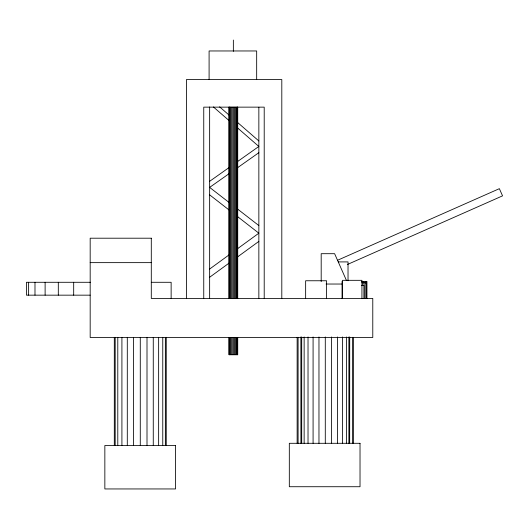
<?xml version="1.0" encoding="UTF-8"?>
<svg xmlns="http://www.w3.org/2000/svg" width="529" height="529" viewBox="0 0 529 529"><rect width="100%" height="100%" fill="white"/><g stroke="black" fill="none" stroke-linecap="round" stroke-linejoin="round"><path stroke-width="0.79" d="M209.643 269.043L229.593 254.509M237.574 248.69L258.853 233.183L237.481 216.533M209.643 277.256L229.593 262.721M237.574 256.902L258.853 241.396M209.643 181.321L229.189 167.468M237.283 161.735L258.853 146.454L237.052 127.502M229.189 173.611L209.643 187.398L229.07 202.462M237.283 167.905L258.853 152.689M337.522 260.281L499.369 188.668L502.55 195.856L347.474 264.467M338.243 261.908L348.029 261.908L348.029 280.754M90.175 262.642L151.294 262.642M361.36 281.415L366.934 281.415L366.934 298.435M90.598 282.288L26.45 282.288L26.45 295.162L90.175 295.162M151.294 282.288L171.138 282.288L171.138 298.435M361.743 282.724L366.498 282.724L366.498 298.435L366.511 281.415M326.069 284.033L342.481 284.033M361.532 285.343L363.899 285.343L363.899 298.435M237.481 208.988L258.853 225.559M209.643 194.844L229.07 209.98M219.608 106.858L229.573 115.52M237.052 122.014L258.853 140.959M213.379 106.937L229.573 121.009M346.402 280.344L334.612 253.695L321.189 253.695L321.189 281.573M366.094 282.724L366.094 298.435M365.268 281.415L365.268 283.035M364.891 282.724L364.891 298.435M363.291 281.415L363.291 283.035M362.987 282.724L362.987 285.078M361.935 298.435L361.935 280.324L342.514 280.324L342.494 298.435M353.445 337.304L353.445 443.302M352.486 337.304L352.486 443.302M349.715 336.953L349.669 443.302M348.882 336.953L348.882 443.302M346.442 336.953L346.442 443.302M342.561 336.953L342.561 443.302M342.481 298.435L342.481 281.415L342.058 281.415L342.058 298.435M337.502 336.953L337.502 443.302M331.61 336.953L331.61 443.302M326.591 298.435L326.591 280.76L305.643 280.76L305.643 298.435M325.289 336.953L325.289 443.302M318.967 336.953L318.967 443.302M313.082 336.953L313.082 443.302M308.023 336.953L308.023 443.302M304.142 336.953L304.142 443.302M301.702 336.953L301.702 443.302M300.869 336.953L300.908 443.302M298.098 337.304L298.098 443.302M297.139 337.304L297.139 443.302M281.805 298.435L281.805 79.555L186.439 79.555L186.439 298.435M264.209 298.435L264.209 107.142L203.751 107.142L203.751 298.435M258.853 107.242L258.853 298.435M256.671 79.555L256.671 50.963L209.094 50.963L209.094 79.555M237.719 107.096L237.719 298.607M237.719 337.403L237.719 354.734L228.991 354.734L228.991 337.403M237.567 107.096L237.567 298.607M237.567 337.403L237.567 354.734M237.131 107.096L237.131 298.607M237.131 337.403L237.131 354.734M236.443 107.096L236.443 298.607M236.443 337.403L236.443 354.734M235.537 107.096L235.537 298.607M235.537 337.403L235.537 354.734M234.486 107.096L234.486 298.607M234.486 337.403L234.486 354.734M233.355 40.052L233.355 51.346M233.355 107.096L233.355 298.607M233.355 337.403L233.355 354.734M232.224 107.096L232.224 298.607M232.224 337.403L232.224 354.734M231.173 107.096L231.173 298.607M231.173 337.403L231.173 354.734M230.267 107.096L230.267 298.607M230.267 337.403L230.267 354.734M229.573 107.096L229.573 298.607M229.573 337.403L229.573 354.734M229.136 107.096L229.136 298.607M229.136 337.403L229.136 354.734M228.991 107.096L228.991 298.607M209.643 106.99L209.643 298.435M166.251 337.323L166.251 445.517M165.365 337.323L165.365 445.517M162.767 337.323L162.767 445.517M158.64 337.323L158.64 445.517M153.265 337.323L153.265 445.517M147.002 337.323L147.002 445.517M140.278 337.323L140.278 445.517M133.559 337.323L133.559 445.517M127.297 337.323L127.297 445.517M121.915 337.323L121.915 445.517M117.788 337.323L117.788 445.517M115.196 337.323L115.196 445.517M114.31 337.323L114.31 445.517M73.683 282.288L73.683 295.162M58.309 282.288L58.309 295.162M45.117 282.288L45.117 295.162M34.987 282.288L34.987 295.162M28.619 282.288L28.619 295.162M151.294 238.202L90.175 238.202L90.175 337.495L372.78 337.495L372.78 298.435L151.294 298.435L151.294 238.202M360.024 443.302L289.317 443.302L289.317 486.726L360.024 486.726L360.024 443.302M175.549 445.517L104.848 445.517L104.848 488.948L175.549 488.948L175.549 445.517"/></g></svg>
